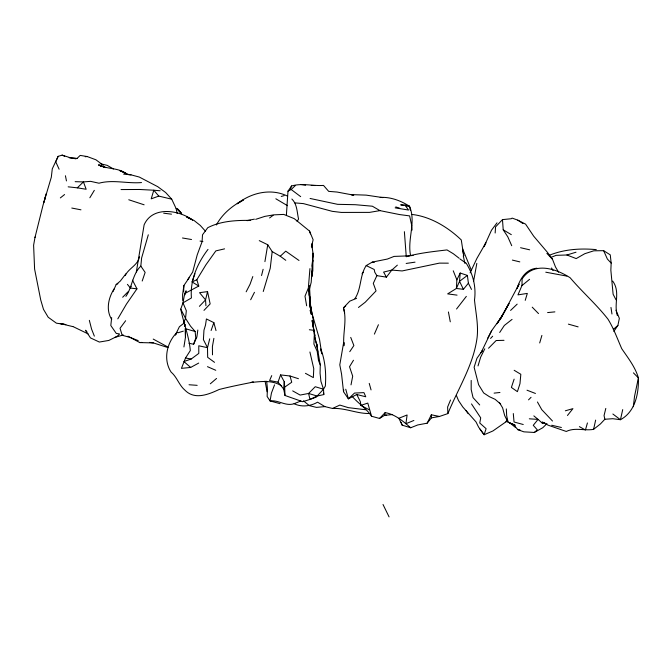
<?xml version="1.0" encoding="UTF-8"?>
<svg xmlns="http://www.w3.org/2000/svg" width="672" height="672" viewBox="0 0 672 672"><rect width="100%" height="100%" fill="white"/><g stroke="black" fill="none" stroke-linecap="round" stroke-linejoin="round"><path stroke-width="1.01" d="M471.19 380.428L471.181 389.55L473.054 397.639L479.699 404.947M310.262 301.72L310.876 310.649L309.448 285.6M183.918 346.954L185.455 337.302L185.506 329.28M312.06 247.716L312.077 243.726L311.455 246.641M310.313 297.074C308.86 306.978 314.244 315.983 313.286 325.912L312.74 323.089M525.227 300.359L527.318 293.404L517.961 294.874L521.959 285.575L522.11 278.93C533.803 261.282 555.786 268.489 570.15 277.763C582.271 292.018 596.45 304.424 607.984 319.166C613.738 328.44 617.358 338.755 621.743 348.692C628.043 357.966 635.183 366.937 638.4 377.866C638.837 393.38 635.384 411.709 620.449 419.714L612.797 418.706L604.85 419.261L600.348 424.015L593.586 429.358C584.329 431.012 575.123 427.148 566.278 431.458L548.108 425.174L542.312 421.924M317.268 348.272L316.562 343.442L320.275 364.871L320.074 373.195L320.922 381.36L323.509 389.222L323.795 394.573L317.15 396.052L309.994 399.412L302.686 401.713L284.987 395.472L283.651 388.996L284.239 381.721L280.568 374.909L290.01 375.992L298.452 378.706M286.398 214.973L287.986 191.167L291.581 185.968C302.114 182.86 312.833 186.178 323.509 185.422L328.675 191.36L337.067 192.041L353.732 195.166L351.07 194.603L366.148 195.124L382.931 197.61M312.824 257.158L312.976 253.168L311.774 244.583L311.405 246.582M183.632 291.808L183.893 285.524L189.412 277.385M314.252 335.765L313.916 344.072L317.192 351.33L318.52 360.57L320.275 364.871M550.813 257.468L556.114 255.343L566.899 254.99L576.19 258.586L584.8 253.697L593.788 250.807L603.641 250.673L610.26 254.864L611.167 263.08L610.848 270.161L613.108 294.227L616.006 299.779M308.801 291.564L308.918 289.002M471.492 289.405L468.392 283.214L467.393 275.419L460.194 273.034L456.876 279.854L456.397 288.473L447.636 293.882L457.044 295.134M495.155 232.999L495.558 226.901L502.48 219.618L511.249 218.736L512.131 218.106L517.759 220.13L525.596 224.154L533.702 236.2L547.512 252.437L552.493 259.274L555.509 267.019L558.625 272.236M309.935 268.624L308.356 288.002L305.004 296.192L306.634 305.777M312.11 266.28L312.581 260.35M460.194 273.034L459.539 281.308L456.397 288.473L463.411 289.313L468.392 283.214M259.266 240.626L267.742 244.751L272.177 251.572L270.245 268.237L263.248 291.505M125.899 296.36C132.451 286.969 132.275 274.352 140.826 266.087L141.607 258.023L148.302 234.797M208.001 249.404C197.509 263.063 189.857 280.417 191.436 297.94L182.986 302.845L180.76 309.12C183.548 323.114 189.076 336.193 190.319 350.566L185.522 358.025L181.448 368.357L190.672 367.441L198.702 363.073M111.67 317.638L110.804 325.525L116.281 333.438L119.389 333.883M309.204 288.506L309.095 295.294M633.352 406.678L634.519 396.472L638.4 377.866L633.419 372.851M264.919 261.643L267.742 244.751M311.43 274.924L311.9 271.068M410.491 255.133C407.299 238.72 416.287 221.936 409.492 206.262C400.957 200.718 390.474 196.812 380.192 197.408M344.224 342.762L343.854 345.761C342.703 333.085 347.147 320.401 343.459 307.826L349.759 301.174L356.614 298.301M410.18 255.805L394.078 256.41L387.425 259.039L372.322 262.088L366.215 265.583C359.57 275.587 361.612 288.481 354.934 298.662M197.828 330.028L196.879 337.042L193.612 344.232L188.992 343.283M343.619 342.661L339.797 364.837L341.561 374.111L343.518 391.675L348.382 398.849L356.765 394.498L365.761 396.782L363.947 392.624L354.522 393.061L348.382 398.849L345.744 389.222M183.893 285.524L182.599 294.613L182.641 300.418M343.518 391.675L343.795 389.936M476.826 263.382L473.6 281.224M103.396 165.354L95.936 159.793L87.125 156.526L80.195 155.408L76.994 158.483L70.812 157.92L62.168 155.114L58.145 156.341L52.282 168.84L51.324 177.173L43.05 205.094L34.978 237.502L33.608 245.238L34.6 269.077L40.74 299.998L43.495 309.364L48.199 317.251L56.414 323.182L65.864 324.601L60.312 323.568L72.803 326.6M213.889 338.335L212.402 346.567L212.495 354.841M136.34 271.933L144.127 224.818C152.536 205.758 178.878 209.958 192.704 220.072L186.74 217.081M184.993 294.798L186.119 290.808L184.691 293.58L182.986 302.845L186.329 310.75L185.531 318.36L183.658 322.669M351.011 384.863L352.691 376.186L349.524 366.719L353.48 360.242M613.83 331.397L617.904 325.416L619.349 318.36L616.022 310.212M311.489 277.704L312.816 270.673L312.976 253.168L311.212 282.257L308.902 291.388M34.978 237.502L35.095 236.981M593.586 429.358L595.644 420.109M622.717 409.601L620.449 419.714L612.864 414.019M311.506 246.624L313.127 239.778L309.532 231.076L294.26 218.652L283.76 214.418L273.773 214.855L264.852 216.376L255.704 219.341M199.391 306.331L205.54 299.897L199.55 292.673L207.539 291.623L205.54 299.897L205.918 305.71M459.967 258.964L466.234 263.264C473.172 274.319 476.272 287.045 474.499 300.006C475.717 312.48 478.548 324.912 477.103 337.52C473.584 364.837 458.111 388.508 447.888 413.582L439.48 416.464L431.348 414.792L431.424 417.858L427.148 423.184L417.732 424.956L410.693 427.753C403.15 421.302 395.279 414.313 385.148 412.625L384.468 415.405L379.495 418.446L371.532 416.237C366.383 408.4 358.235 403.477 352.178 396.371M605.808 408.425L604.052 415.565L604.85 419.261M209.731 338.822L207.488 347.684L207.673 357.336L214.528 362.334M261.551 275.528L263.122 269.296M45.57 196.064L43.974 202.238L46.208 193.679M587.437 422.948L585.413 430.03L579.39 426.636M539.692 342.947L541.892 335.42M478.019 365.921L480.656 357.185L484.789 348.802M184.649 326.432L185.279 324.425M514.13 379.142L511.384 387.442L517.406 391.658L519.977 383.653L520.825 374.287L514.164 370.297M142.204 281.014L145.135 272.412L140.826 266.087M194.964 273.748L192.074 281.921L198.761 286.054L184.691 293.58M211.1 330.515L213.856 322.644L206.413 318.956L205.498 325.13L203.96 330.196L203.406 339.62L207.488 347.684L198.778 345.778L198.794 353.396L191.201 359.024L183.893 361.561L190.672 367.441M283.651 388.996L278.015 382.15L280.568 374.909M193.612 344.232L195.804 338.1L195.132 331.489L190.554 326.189L185.531 318.36L180.76 309.12M252.815 276.545L250.068 284.206L246.162 291.799M274.537 384.888L271.438 393.086L270.06 400.924L280.115 403.704M125.194 275.604C128.503 268.338 137.987 265.238 139.482 256.796M290.422 188.849L291.581 185.968M117.802 318.864L126.47 304.063L136.954 288.834L130.444 288.061L131.2 286.213M450.526 400.008L447.619 407.014L447.888 413.582M536.945 268.204C525.991 269.069 519.943 278.838 517.112 288.422L519.07 284.122L503.378 313.589L496.986 323.761L501.942 316.386L499.64 320.04L509.032 303.517L501.942 316.386L491.719 330.548L481.068 352.699L482.202 350.902L476.969 358.252L474.113 367.24L478.607 384.712L483.672 392.952L489.392 396.69L495.155 399.353L500.657 404.074M470.123 272.84L476.851 258.502L485.906 242.743L484.016 246.666L491.484 230.236L497.02 222.835M374.38 334.118L378.42 324.744M271.723 375.623L269.598 380.545L278.015 382.15M58.145 156.341L55.742 161.784L59.111 169.21M113.005 291.598L116.164 284.584L120.296 281.072L125.882 273.815M366.215 265.583L374.203 269.48L374.791 272.244L376.866 275.654L373.296 283.391L376.051 290.9L365.249 302.207L358.462 307.474M480.026 429.139L484.117 434.742L492.87 430.987L505.957 421.84L507.209 419.328M427.148 423.184L431.348 414.792M114.03 289.019C108.343 297.889 105.739 310.153 111.712 319.486M250.656 299.762L254.461 292.303M487.771 338.041L491.719 330.548M292.69 390.886L300.115 395.069L308.591 393.456L317.15 396.052L323.509 389.222L325.349 386.056C326.239 373.338 325.324 360.973 320.779 348.911M192.074 281.921L196.829 279.72L205.909 264.827L215.846 250.891L224.566 248.858M89.838 197.77L94.324 190.336M297.074 221.474L298.561 219.072C297.007 212.369 297.217 204.061 291.875 199.038M216.367 224.977C222.331 213.898 232.31 205.657 243.382 199.979L237.241 203.776C251.017 192.797 270.64 188.034 287.036 195.896M187.79 279.577L192.688 272.009L197.215 254.873L202.087 241.676L202.507 234.814L207.766 227.699C220.895 220.962 236.141 220.206 250.631 220.416L246.91 220.592L254.394 219.156M499.682 332.48L504.328 325.466L512.064 319.385M349.759 351.674L353.875 345.551L350.734 337.403M125.639 320.746L120.036 328.28L122.186 335.261L130.192 337.462L138.197 340.603M176.434 333.623L175.35 335.084L179.39 326.743L184.708 322.61M456.548 309.002L466.343 296.377M376.866 275.654L386.434 277.141L391.801 270.077L397.362 265.138M567.462 415.489L572.947 408.626L565.337 410.802M362.032 273.764L363.258 272.244M177.131 332.296C166.765 342.376 162.901 359.621 171.116 372.112C177.013 377.068 179.004 385.123 184.892 390.138C194.662 400.235 208.488 394.464 219.148 389.491C230.471 386.602 241.945 384.359 253.394 382.057L251.068 382.477C261.299 381.444 272.706 379.907 281.736 385.997M488.544 348.239L496.163 340.528L504 340.326M490.568 338.419L492.66 336.21M203.986 310.372L210.151 303.912L207.539 291.623M379.495 418.446L385.148 412.625M122.665 297.251L127.873 291.925M528.536 399.857L531.048 397.32M546.974 423.604L542.8 427.711L534.316 432.449L523.891 431.844L517.961 429.719L512.711 424.024M68.166 186.833L77.305 187.841L83.429 181.91L90.619 181.356L98.986 183.212C112.804 179.39 127.336 183.767 141.523 182.557M510.586 310.422L517.171 304.139M287.986 191.167L291.186 189.496L295.117 185.758M272.177 251.572L280.266 256.234L285.743 251.168L298.998 260.476M613.334 329.414L617.904 325.416M210.328 383.796L216.544 378.454M534.316 432.449L537.323 429.87L533.266 425.3L538.062 419.404L533.837 415.876M119.162 334.58L116.894 336.454L108.847 340.435L99.347 342.048L90.476 337.907L85.47 330.229L86.906 331.741M521.959 285.575L529.578 279.325M60.346 197.904L64.588 194.536M345.752 306.004L343.459 307.826L344.669 312.934M467.393 275.419L459.539 281.308L463.411 289.313M269.59 217.955L273.118 215.3M284.987 395.472L284.684 387.131L291.74 382.242L290.01 375.992M505.957 421.84L507.662 420.714M116.164 284.584L117.911 283.685M266.666 381.226L267.389 388.181L267.137 396.497L270.06 400.924C278.569 399.79 285.583 406.56 294.101 403.721C301.644 407.35 310.456 406.283 317.579 402.175L324.853 406.594L332.522 408.467L339.822 405.082L348.34 407.644L365.761 409.752M413.876 420.47L405.938 423.704L407.098 414.977L398.857 418.27L402.15 425.149L410.693 427.753M294.101 403.721L300.804 401.008M549.746 255.091C564.589 249.22 580.574 248.17 596.291 249.631M177.156 213.511L176.114 208.538L171.721 199.181L158.777 196.09L151.217 198.836L153.796 190.218L160.138 190.781M316.386 397.093L309.994 399.412L308.591 393.456L315.244 386.719L323.509 389.222M356.765 394.498L360.377 401.738L360.847 405.384L367.794 403.091L371.532 416.237M177.87 332.816L183.322 331.145M566.899 254.99L576.005 252.218M115.004 337.344L123.346 334.967M281.257 196.434L284.155 195.619M406.518 256.586C419.74 252.974 433.465 251.521 447.006 249.925L453.382 253.781L459.102 258.216M386.308 414.96L384.468 415.405L392.179 414.574M529.318 418.807L538.062 419.404L542.237 423.091L544.186 422.646M75.054 158.844L76.994 158.483L69.208 157.76M431.424 417.858L439.48 416.464M411.726 225.548L409.618 215.897L399.588 214.57L379.924 210.622L369.524 212.386L341.326 212.428L332.212 211.327L303.45 203.616L294.84 202.877M406.165 263.449L415.036 262.164M411.172 255.662L413.162 255.394M542.237 423.091L544.765 422.755M85.226 156.761L87.125 156.526M494.096 393.128L499.943 392.482M547.596 312.581L554.887 311.875M324.853 406.594L316.487 407.392L309.322 405.636L303.45 400.831M128.033 336.227L139.818 342.577L141.826 342.418M139.818 342.577L153.325 342.913L168.008 347.584M448.35 263.164L439.404 263.122L402.125 270.942L391.801 270.077L383.603 272.076L386.434 277.141M121.044 189.563L139.591 189.479L153.796 190.218L158.777 196.09M311.262 185.43L315 185.514M75.155 181.675L83.429 181.91L86.159 189.252L77.305 187.841M176.114 208.538L177.744 208.614M332.522 408.467C345.349 407.795 357.143 413.868 369.802 413.498M409.979 209.765L410.55 210.092L409.492 206.262L404.998 205.103L400.697 204.851L403.628 205.321M412.012 214.444C430.567 216.586 448.014 227.237 461.286 239.963L463.739 255.973L462.504 248.606L471.509 270.556M189.042 384.754L197.173 385.342M517.961 429.719L519.985 429.904M123.606 174.124L131.006 174.846L139.255 177.038L157.752 186.69L165.665 192.528L171.721 199.181M131.006 174.846L128.848 174.636L119.918 170.654L126.731 173.897C118.499 167.471 107.461 169.495 98.431 164.892L105.68 167.614L99.28 165.152L101.002 166.219M309.355 329.759L314.026 330.305L315.697 340.99L317.31 346.777L314.723 337.621M163.674 213.192L171.486 214.175M149.629 342.392L153.325 342.913M300.745 184.489L305.609 185.186M395.153 207.866L408.534 210.042L404.998 205.103M405.586 205.632L409.492 206.262M545.773 272.194L566.857 276.1M182.49 237.989L191.512 239.518M185.522 358.025L191.201 359.024M200.038 241.055L202.894 241.592M372.322 262.088L374.262 262.458M71.786 208.051L80.968 209.824M310.078 198.467L337.596 204.33L355.337 204.708L372.372 206.212L379.924 210.622M520.556 247.724L529.662 249.816M551.687 425.242L561.389 427.484M100.254 163.708L107.176 165.354L113.442 168.958M512.366 260.089L519.809 261.878M523.236 424.511L514.038 421.999L513.299 413.549M506.327 408.92L506.68 415.649L508.007 422.15L515.096 425.258L508.007 422.15L504.697 415.607L502.606 407.845L499.346 402.469M568.386 324.139L578.122 326.869M186.438 329.011L195.132 331.489M144.119 204.8L128.764 199.76M395.766 206.917L399.706 208.228M527.016 390.205L535.441 393.464M207.472 366.668L215.771 370.289M73.03 326.584L88.099 333.883M186.782 217.073L193.99 220.441L200.281 225.439L205.54 231.302M62.168 155.114L64.714 156.349M153.216 339.083L167.362 346.744M360.847 405.384L369.272 409.802M305.449 373.321L313.345 377.605L313.765 368.693L309.91 351.994M287.482 205.666L275.848 198.786M502.48 219.618L503.21 229.79L511.316 234.654M517.759 220.13L522.942 223.549M280.266 256.234L285.785 260.308M509.233 422.495L515.676 427.585M300.678 196.644L291.186 189.496M177.568 209.362L181.625 213.679L178.374 209.504M456.397 395.455L458.531 400.596L462.781 406.98L475.994 421.898L478.64 427.199L484.117 434.742L486.108 428.686L479.758 423.024L480.715 417.858L471.509 403.939M532.216 307.171L538.507 313.58M177.45 209.412L181.625 213.679M546.874 253.394L552.493 259.274M611.167 263.08L607.379 259.048L603.641 250.673M552.502 421.025L541.75 409.643L537.44 401.982M127.411 284.348L130.444 288.061M466.04 410.584L468.199 413.683M503.21 229.79L507.814 236.855L511.728 245.7M551.552 267.96L553.048 270.589M132.502 280.182L136.954 288.834M383.015 504.487L389.063 516.886M612.704 281.081C620.651 291.959 613.57 303.887 617.341 315.554M453.239 270.791L456.876 279.854M94.357 336.134L91.568 329.078L89.342 320.351M401.117 422.26L402.15 425.149M309.532 231.076L310.439 233.89M310.078 310.363L311.304 314.336L309.943 305.046L308.826 289.195M196.829 279.72L198.761 286.054M312.245 314.278L319.494 339.158L321.762 353.833L320.981 349.894M369.23 383.384L371.053 389.911M213.856 322.644L216.014 330.599M314.261 333.547L314.765 335.546L313.522 328.969L313.925 331.85M463.285 255.872L464.932 263.483M311.968 313.303L310.279 304.475M267.112 391.734L265.054 381.1M65.419 175.753L66.461 180.928M314.026 330.305L312.094 320.435L313.362 328.02M448.417 311.976L450.282 321.812M610.966 307.457L611.965 314M317.554 350.204L317.831 352.136M314.185 333.774L314.454 335.698M411.566 225.565L412.096 230.076M309.431 298.158L309.943 305.046M323.602 392.759L323.795 394.573M312.816 321.989L313.421 327.97M284.239 381.721L284.684 387.131M404.384 231.68L406.266 256.771M309.464 295.016L309.977 307.247M185.17 328.7L185.455 337.302M312.707 260.24L312.631 262.147L312.715 260.148M312.052 275.125L311.564 276.973L312.052 275.125"/></g></svg>
